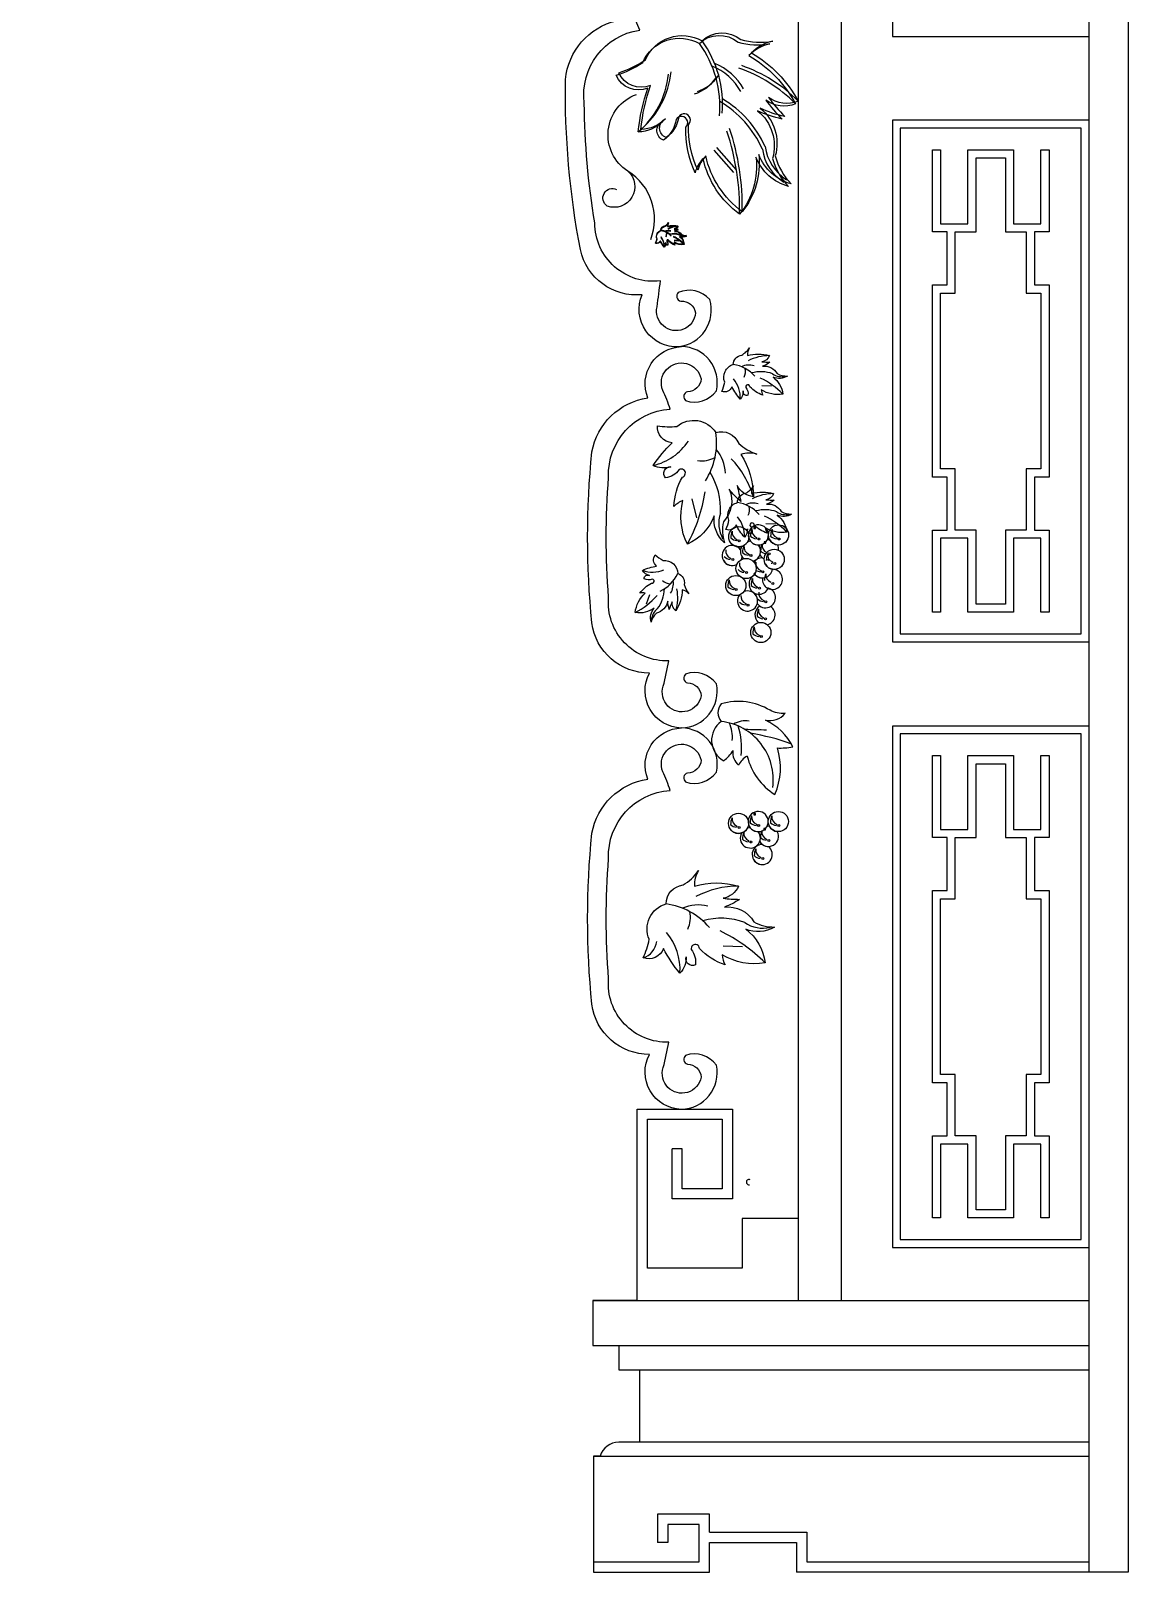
# Model space of a CAD drawing. Header units: metres. Extents: x 4107 to 6907, y 781 to 4481.
# Drawn here: x 5507 to 6907, y 781 to 2748 of the extents above; entities that cross this region are included whole.
import ezdxf

# ---------------------------------------------------------------- set-up
doc = ezdxf.new("R2010")
doc.units = ezdxf.units.M
for name, color, linetype in [('3', 3, 'Continuous'), ('4', 4, 'Continuous'), ('7', 7, 'Continuous')]:
    doc.layers.add(name, color=color, linetype=linetype)

msp = doc.modelspace()

# ---------------------------------------------------------------- hatches: boundary and pattern name
at = {"layer": '3'}
h = msp.add_hatch(dxfattribs=at)
h.set_pattern_fill('ANGLE', scale=1.31)
h.paths.add_polyline_path([(6411.7, 2097.07, 1), (6409.2, 2097.07, 1)])
h = msp.add_hatch(dxfattribs=at)
h.set_pattern_fill('ANGLE', scale=1.31)
h.paths.add_polyline_path([(6436.73, 2099.36, 1), (6434.23, 2099.36, 1)])
h = msp.add_hatch(dxfattribs=at)
h.set_pattern_fill('ANGLE', scale=1.31)
h.paths.add_polyline_path([(6462.48, 2099.36, 1), (6459.98, 2099.36, 1)])
h = msp.add_hatch(dxfattribs=at)
h.set_pattern_fill('ANGLE', scale=1.31)
h.paths.add_polyline_path([(6403.38, 2073.22, 1), (6400.88, 2073.22, 1)])
h = msp.add_hatch(dxfattribs=at)
h.set_pattern_fill('ANGLE', scale=1.31)
h.paths.add_polyline_path([(6426.7, 2078.42, 1), (6424.2, 2078.42, 1)])
h = msp.add_hatch(dxfattribs=at)
h.set_pattern_fill('ANGLE', scale=1.31)
h.paths.add_polyline_path([(6449.76, 2080.41, 1), (6447.25, 2080.41, 1)])
h = msp.add_hatch(dxfattribs=at)
h.set_pattern_fill('ANGLE', scale=1.31)
h.paths.add_polyline_path([(6456.96, 2068.24, 1), (6454.46, 2068.24, 1)])
h = msp.add_hatch(dxfattribs=at)
h.set_pattern_fill('ANGLE', scale=1.31)
h.paths.add_polyline_path([(6420.99, 2056.56, 1), (6418.49, 2056.56, 1)])
h = msp.add_hatch(dxfattribs=at)
h.set_pattern_fill('ANGLE', scale=1.31)
h.paths.add_polyline_path([(6441.91, 2057.33, 1), (6439.41, 2057.33, 1)])
h = msp.add_hatch(dxfattribs=at)
h.set_pattern_fill('ANGLE', scale=1.31)
h.paths.add_polyline_path([(6407.94, 2034.76, 1), (6405.44, 2034.76, 1)])
h = msp.add_hatch(dxfattribs=at)
h.set_pattern_fill('ANGLE', scale=1.31)
h.paths.add_polyline_path([(6437.64, 2036.55, 1), (6435.14, 2036.55, 1)])
h = msp.add_hatch(dxfattribs=at)
h.set_pattern_fill('ANGLE', scale=1.31)
h.paths.add_polyline_path([(6454.67, 2042.7, 1), (6452.17, 2042.7, 1)])
h = msp.add_hatch(dxfattribs=at)
h.set_pattern_fill('ANGLE', scale=1.31)
h.paths.add_polyline_path([(6422.92, 2015.07, 1), (6420.42, 2015.07, 1)])
h = msp.add_hatch(dxfattribs=at)
h.set_pattern_fill('ANGLE', scale=1.31)
h.paths.add_polyline_path([(6445.77, 2019.2, 1), (6443.27, 2019.2, 1)])
h = msp.add_hatch(dxfattribs=at)
h.set_pattern_fill('ANGLE', scale=1.31)
h.paths.add_polyline_path([(6445.25, 1997.34, 1), (6442.74, 1997.34, 1)])
h = msp.add_hatch(dxfattribs=at)
h.set_pattern_fill('ANGLE', scale=1.31)
h.paths.add_polyline_path([(6439.89, 1974.81, 1), (6437.39, 1974.81, 1)])
h = msp.add_hatch(dxfattribs=at)
h.set_pattern_fill('ANGLE', scale=1.31)
h.paths.add_polyline_path([(6411.47, 1731.22, 1), (6408.96, 1731.22, 1)])
h = msp.add_hatch(dxfattribs=at)
h.set_pattern_fill('ANGLE', scale=1.31)
h.paths.add_polyline_path([(6436.49, 1733.51, 1), (6433.99, 1733.51, 1)])
h = msp.add_hatch(dxfattribs=at)
h.set_pattern_fill('ANGLE', scale=1.31)
h.paths.add_polyline_path([(6462.24, 1733.51, 1), (6459.74, 1733.51, 1)])
h = msp.add_hatch(dxfattribs=at)
h.set_pattern_fill('ANGLE', scale=1.31)
h.paths.add_polyline_path([(6426.46, 1712.57, 1), (6423.96, 1712.57, 1)])
h = msp.add_hatch(dxfattribs=at)
h.set_pattern_fill('ANGLE', scale=1.31)
h.paths.add_polyline_path([(6449.52, 1714.57, 1), (6447.02, 1714.57, 1)])
h = msp.add_hatch(dxfattribs=at)
h.set_pattern_fill('ANGLE', scale=1.31)
h.paths.add_polyline_path([(6441.68, 1691.49, 1), (6439.17, 1691.49, 1)])

# ---------------------------------------------------------------- linework, layer by layer
for p, q in [((6381.51, 2599.12), (6406.72, 2570.67)), ((6378.09, 2595.81), (6403.3, 2567.35)), ((6327.66, 2480.99), (6333.5, 2480.74)), ((6327.66, 2480.26), (6333.5, 2480.01)), ((6439.21, 2295.35), (6451.69, 2294.81)), ((6349.98, 2150.45), (6356.05, 2126.2)), ((6444.49, 2119.17), (6456.98, 2118.63)), ((6407.6, 2098.83), (6407.2, 2097.34)), ((6432.63, 2101.12), (6432.23, 2099.63)), ((6458.38, 2101.12), (6457.97, 2099.63)), ((6399.28, 2074.98), (6398.87, 2073.49)), ((6422.6, 2080.18), (6422.2, 2078.69)), ((6445.66, 2082.17), (6445.25, 2080.68)), ((6452.86, 2070), (6452.45, 2068.51)), ((6416.89, 2058.32), (6416.49, 2056.83)), ((6437.82, 2059.09), (6437.41, 2057.6)), ((6295.92, 2028), (6291.81, 2016.2)), ((6403.84, 2036.52), (6403.43, 2035.03)), ((6433.54, 2038.32), (6433.14, 2036.83)), ((6418.82, 2016.84), (6418.41, 2015.35)), ((6441.67, 2020.96), (6441.26, 2019.47)), ((6441.15, 1999.1), (6440.74, 1997.61)), ((6435.79, 1976.58), (6435.38, 1975.08)), ((6407.37, 1732.98), (6406.96, 1731.49)), ((6432.39, 1735.28), (6431.99, 1733.79)), ((6458.14, 1735.28), (6457.73, 1733.79)), ((6422.36, 1714.34), (6421.96, 1712.85)), ((6445.42, 1716.33), (6445.01, 1714.84)), ((6437.58, 1693.25), (6437.17, 1691.76)), ((6389.84, 1580.16), (6414.81, 1579.08)), ((6856.78, 946.31), (6283.08, 946.31)), ((6319.32, 818.35), (6306.27, 818.35))]:
    msp.add_line(p, q, dxfattribs=at)
for points in [[(6333.25, 2344.91, 0.47), (6372.86, 2404.88, 0.33), (6332.64, 2413.93, 0.6), (6335.83, 2402.83, -0.4), (6354.7, 2387.89, -1.07), (6305.58, 2395.91, 0.01), (6309.87, 2428.83, -0.45), (6226.21, 2502.76, -0.04), (6212.83, 2655.69, -0.41), (6283.48, 2748.9, 0.05), (6272.06, 2772.11, -1.09), (6319.42, 2791.13, -0.4), (6303.43, 2773.13, 0.6), (6302.22, 2761.65, 0.33), (6340.25, 2777.55, 0.48), (6290.83, 2829.81, 0.48)], [(6281.68, 2618.93, -0.06), (6293.87, 2675.05, -0.41), (6253.29, 2691.25, 0.07), (6287.36, 2707.56, -0.45), (6359.57, 2731.88, -0.38), (6408.9, 2733.6, 0.11), (6449.71, 2731.47, 0.15), (6422.71, 2716.46, -0.14), (6482.25, 2654.86, -0.26), (6444.3, 2659.74, 0.03), (6465.03, 2635.44, -0.06), (6433.94, 2645.97, -0.3), (6452.93, 2584.95, 0.13), (6473.47, 2549.38, -0.24), (6431.84, 2586.73, -0.2), (6410.92, 2513.86, -0.18), (6364.21, 2585.1, 0.11), (6354.05, 2566.97, -0.12), (6342.33, 2624.91)], [(6285.1, 2622.24, -0.06), (6297.29, 2678.36, -0.41), (6256.72, 2694.57, 0.07), (6290.79, 2710.87, -0.45), (6363, 2735.19, -0.38), (6412.33, 2736.91, 0.11), (6453.14, 2734.79, 0.15), (6426.13, 2719.77, -0.14), (6485.67, 2658.17, -0.26), (6447.73, 2663.06, 0.03), (6468.45, 2638.75, -0.06), (6437.37, 2649.28, -0.3), (6456.36, 2588.26, 0.13), (6476.9, 2552.7, -0.24), (6435.26, 2590.04, -0.2), (6414.35, 2517.17, -0.18), (6367.64, 2588.41, 0.11), (6357.48, 2570.28, -0.12), (6345.76, 2628.22)], [(6342.33, 2624.91, 1.13), (6329.82, 2634.99, -0.21), (6313.9, 2608.51, -0.66), (6312.88, 2632.47, -0.2), (6281.68, 2618.93)], [(6345.76, 2628.22, 1.13), (6333.25, 2638.3, -0.21), (6317.32, 2611.82, -0.66), (6316.31, 2635.78, -0.2), (6285.1, 2622.24)], [(6314.79, 2472.8, -0.06), (6309.88, 2480.15, -0.41), (6303.75, 2477.4, 0.07), (6305.59, 2482.91, -0.45), (6310.62, 2493.49, -0.38), (6315.71, 2499.14, 0.11), (6320.31, 2503.42, 0.15), (6319.08, 2498.83, -0.14), (6332.26, 2498.83, -0.26), (6327.66, 2495.16, 0.03), (6332.57, 2494.85, -0.06), (6328.08, 2492.54, -0.3), (6336.86, 2488.11, 0.13), (6342.99, 2486.58, -0.24), (6334.41, 2485.97, -0.2), (6340.23, 2475.86, -0.18), (6327.36, 2478.31, 0.11), (6328.28, 2475.25, -0.12), (6320.61, 2480.15)], [(6314.79, 2472.07, -0.06), (6309.88, 2479.42, -0.41), (6303.75, 2476.66, 0.07), (6305.59, 2482.17, -0.45), (6310.62, 2492.76, -0.38), (6315.71, 2498.4, 0.11), (6320.31, 2502.69, 0.15), (6319.08, 2498.1, -0.14), (6332.26, 2498.1, -0.26), (6327.66, 2494.42, 0.03), (6332.57, 2494.12, -0.06), (6328.08, 2491.8, -0.3), (6336.86, 2487.38, 0.13), (6342.99, 2485.85, -0.24), (6334.41, 2485.24, -0.2), (6340.23, 2475.13, -0.18), (6327.36, 2477.58, 0.11), (6328.28, 2474.52, -0.12), (6320.61, 2479.42)], [(6320.61, 2480.15, 1.13), (6318.16, 2479.85, -0.21), (6319.39, 2475.25, -0.66), (6316.63, 2477.7, -0.2), (6314.79, 2472.8)], [(6320.61, 2479.42, 1.13), (6318.16, 2479.11, -0.21), (6319.39, 2474.52, -0.66), (6316.63, 2476.97, -0.2), (6314.79, 2472.07)], [(6336.67, 1858.15, 0.47), (6381.35, 1914.44, 0.33), (6342.08, 1926.96, 0.6), (6344.28, 1915.63, -0.4), (6361.78, 1899.1, -1.07), (6313.54, 1911.37, 0.01), (6320.68, 1943.8, -0.45), (6243.79, 2024.73, -0.04), (6243.79, 2178.24, -0.41), (6322.29, 2264.94, 0.05), (6312.94, 2289.06, -1.09), (6361.78, 2303.88, -0.4), (6344.28, 2287.35, 0.6), (6342.08, 2276.01, 0.33), (6381.35, 2288.53, 0.48), (6336.67, 2344.9, 0.48)], [(6411.71, 2277.84, -0.06), (6401.23, 2293.55, -0.41), (6388.13, 2287.66, 0.07), (6392.06, 2299.44, -0.45), (6402.81, 2322.06, -0.38), (6413.68, 2334.11, 0.11), (6423.5, 2343.27, 0.15), (6420.88, 2333.46, -0.14), (6449.05, 2333.46, -0.26), (6439.22, 2325.61, 0.03), (6449.7, 2324.95, -0.06), (6440.11, 2320.01, -0.3), (6458.87, 2310.56, 0.13), (6471.97, 2307.29, -0.24), (6453.63, 2305.98, -0.2), (6466.07, 2284.39, -0.18), (6438.57, 2289.62, 0.11), (6440.53, 2283.08, -0.12), (6424.16, 2293.55)], [(6424.16, 2293.55, 1.13), (6418.92, 2292.89, -0.21), (6421.54, 2283.08, -0.66), (6415.64, 2288.31, -0.2), (6411.71, 2277.84)], [(6300.76, 2193.19, -0.06), (6324.9, 2222.22, -0.41), (6306.15, 2243.98, 0.07), (6330.97, 2243.15, -0.45), (6380.46, 2235.43, -0.38), (6409.76, 2221.47, 0.11), (6432.92, 2207.85, 0.15), (6412.61, 2207.28, -0.14), (6428.65, 2153.29, -0.26), (6408, 2167.65, 0.03), (6412.71, 2147.19, -0.06), (6397.77, 2162.76, -0.3), (6390.34, 2121.41, 0.13), (6391.53, 2094.43, -0.24), (6378.57, 2128.84, -0.2), (6344.27, 2092.69, -0.18), (6338.64, 2148.41, 0.11), (6327.21, 2140.92, -0.12), (6337.95, 2178.27)], [(6337.95, 2178.27, 1.13), (6333.72, 2187.94, -0.21), (6316.39, 2177.33, -0.66), (6323.07, 2191.61, -0.2), (6300.76, 2193.19)], [(6417, 2101.67, -0.06), (6406.52, 2117.37, -0.41), (6393.42, 2111.48, 0.07), (6397.35, 2123.26, -0.45), (6408.1, 2145.88, -0.38), (6418.96, 2157.94, 0.11), (6428.79, 2167.1, 0.15), (6426.17, 2157.28, -0.14), (6454.33, 2157.28, -0.26), (6444.51, 2149.43, 0.03), (6454.99, 2148.78, -0.06), (6445.4, 2143.83, -0.3), (6464.16, 2134.38, 0.13), (6477.26, 2131.11, -0.24), (6458.92, 2129.8, -0.2), (6471.36, 2108.21, -0.18), (6443.85, 2113.45, 0.11), (6445.82, 2106.9, -0.12), (6429.44, 2117.37)], [(6429.44, 2117.37, 1.13), (6424.2, 2116.72, -0.21), (6426.82, 2106.9, -0.66), (6420.93, 2112.14, -0.2), (6417, 2101.67)], [(6287.06, 2059.36, -0.06), (6305.11, 2064.88, -0.41), (6303.24, 2079.12, 0.07), (6313.39, 2071.97, -0.45), (6331.97, 2055.17, -0.38), (6340.39, 2041.3, 0.11), (6346.33, 2029.25, 0.15), (6337.69, 2034.58, -0.14), (6329.59, 2007.61, -0.26), (6324.89, 2019.28, 0.03), (6321.25, 2009.43, -0.06), (6319.28, 2020.04, -0.3), (6304.83, 2004.79, 0.13), (6297.93, 1993.18, -0.24), (6301.95, 2011.12, -0.2), (6277.69, 2005.42, -0.18), (6290.62, 2030.26, 0.11), (6283.78, 2030.26, -0.12), (6298.52, 2042.93)], [(6298.52, 2042.93, 1.13), (6299.4, 2048.13, -0.21), (6289.25, 2048.45, -0.66), (6295.96, 2052.59, -0.2), (6287.06, 2059.36)], [(6478.69, 1833.89, 0.17), (6443.96, 1868.18, 0.29), (6468.91, 1876.87, -0.15), (6449.78, 1880.68, 0.21), (6387.48, 1888.86, 0.37), (6387.43, 1866.45, 0.55), (6390.69, 1816.31)], [(6336.67, 1371.4, 0.47), (6381.35, 1427.69, 0.33), (6342.08, 1440.21, 0.6), (6344.28, 1428.88, -0.4), (6361.78, 1412.35, -1.07), (6313.54, 1424.62, 0.01), (6320.68, 1457.04, -0.45), (6243.79, 1537.98, -0.04), (6243.79, 1691.49, -0.41), (6322.29, 1778.19, 0.05), (6312.94, 1802.31, -1.09), (6361.78, 1817.13, -0.4), (6344.28, 1800.59, 0.6), (6342.08, 1789.26, 0.33), (6381.35, 1801.78, 0.48), (6336.67, 1858.15, 0.48)], [(6334.86, 1545.15, -0.06), (6313.9, 1576.56, -0.41), (6287.7, 1564.78, 0.07), (6295.56, 1588.34, -0.45), (6317.06, 1633.58, -0.38), (6338.79, 1657.69, 0.11), (6358.44, 1676.01, 0.15), (6353.2, 1656.38, -0.14), (6409.52, 1656.38, -0.26), (6389.87, 1640.68, 0.03), (6410.83, 1639.37, -0.06), (6391.65, 1629.48, -0.3), (6429.17, 1610.58, 0.13), (6455.37, 1604.04, -0.24), (6418.69, 1601.42, -0.2), (6443.58, 1558.24, -0.18), (6388.57, 1568.71, 0.11), (6392.49, 1555.62, -0.12), (6359.75, 1576.56)], [(6359.75, 1576.56, 1.13), (6349.27, 1575.25, -0.21), (6354.51, 1555.62, -0.66), (6342.72, 1566.09, -0.2), (6334.86, 1545.15)]]:
    msp.add_lwpolyline(points, format="xyb", dxfattribs=at)
for points in [[(6846.78, 1978.25), (6846.78, 2623.82), (6615.97, 2623.82), (6615.97, 1978.25)], [(6431.37, 2114.79), (6429.2, 2114.79), (6429.2, 2112.9), (6431.37, 2112.9)], [(6444.39, 2095.85), (6442.22, 2095.85), (6442.22, 2093.95), (6444.39, 2093.95)], [(6846.78, 1205.06), (6846.78, 1850.64), (6615.97, 1850.64), (6615.97, 1205.06)], [(6431.13, 1748.95), (6428.96, 1748.95), (6428.96, 1747.05), (6431.13, 1747.05)], [(6444.15, 1730), (6441.98, 1730), (6441.98, 1728.1), (6444.15, 1728.1)]]:
    msp.add_lwpolyline(points, close=True, dxfattribs=at)
for points in [[(6805.92, 2596.19), (6805.92, 2491.4), (6787.17, 2491.4), (6787.17, 2423.65), (6805.92, 2423.65), (6805.92, 2178.42), (6787.17, 2178.42), (6787.17, 2110.67), (6805.92, 2110.67), (6805.92, 2005.88), (6795.47, 2005.88), (6795.47, 2100.22), (6760.58, 2100.22), (6760.58, 2005.88), (6702.17, 2005.88), (6702.17, 2100.22), (6667.28, 2100.22), (6667.28, 2005.88), (6656.83, 2005.88), (6656.83, 2110.67), (6675.58, 2110.67), (6675.58, 2178.42), (6656.83, 2178.42), (6656.83, 2423.65), (6675.58, 2423.65), (6675.58, 2491.4), (6656.83, 2491.4), (6656.83, 2596.19), (6667.28, 2596.19), (6667.28, 2501.85), (6702.17, 2501.85), (6702.17, 2596.19), (6760.58, 2596.19), (6760.58, 2501.85), (6795.47, 2501.85), (6795.47, 2596.19), (6805.92, 2596.19)], [(6667.28, 2413.21), (6686.02, 2413.21), (6686.02, 2491.4), (6712.61, 2491.4), (6712.61, 2585.75), (6750.14, 2585.75), (6750.14, 2491.4), (6776.73, 2491.4), (6776.73, 2413.21), (6795.47, 2413.21), (6795.47, 2188.86), (6776.73, 2188.86), (6776.73, 2110.67), (6750.14, 2110.67), (6750.14, 2016.32), (6712.61, 2016.32), (6712.61, 2110.67), (6686.02, 2110.67), (6686.02, 2188.86), (6667.28, 2188.86), (6667.28, 2413.21)], [(6805.92, 1823.01), (6805.92, 1718.22), (6787.17, 1718.22), (6787.17, 1650.47), (6805.92, 1650.47), (6805.92, 1405.23), (6787.17, 1405.23), (6787.17, 1337.48), (6805.92, 1337.48), (6805.92, 1232.69), (6795.47, 1232.69), (6795.47, 1327.04), (6760.58, 1327.04), (6760.58, 1232.69), (6702.17, 1232.69), (6702.17, 1327.04), (6667.28, 1327.04), (6667.28, 1232.69), (6656.83, 1232.69), (6656.83, 1337.48), (6675.58, 1337.48), (6675.58, 1405.23), (6656.83, 1405.23), (6656.83, 1650.47), (6675.58, 1650.47), (6675.58, 1718.22), (6656.83, 1718.22), (6656.83, 1823.01), (6667.28, 1823.01), (6667.28, 1728.66), (6702.17, 1728.66), (6702.17, 1823.01), (6760.58, 1823.01), (6760.58, 1728.66), (6795.47, 1728.66), (6795.47, 1823.01), (6805.92, 1823.01)], [(6667.28, 1640.03), (6686.02, 1640.03), (6686.02, 1718.22), (6712.61, 1718.22), (6712.61, 1812.57), (6750.14, 1812.57), (6750.14, 1718.22), (6776.73, 1718.22), (6776.73, 1640.03), (6795.47, 1640.03), (6795.47, 1415.67), (6776.73, 1415.67), (6776.73, 1337.48), (6750.14, 1337.48), (6750.14, 1243.13), (6712.61, 1243.13), (6712.61, 1337.48), (6686.02, 1337.48), (6686.02, 1415.67), (6667.28, 1415.67), (6667.28, 1640.03)], [(6372.45, 831.41), (6372.45, 831.41), (6372.45, 854.61), (6306.27, 854.61), (6306.27, 818.35)], [(6224.62, 793.57), (6359.4, 793.57), (6359.4, 841.55), (6319.32, 841.55), (6319.32, 818.35)], [(6372.45, 831.41), (6496.53, 831.41), (6496.53, 793.57), (6856.78, 793.57)]]:
    msp.add_lwpolyline(points, dxfattribs=at)
for centre, radius in [((6409.86, 2102.24), 12.87), ((6460.63, 2104.53), 12.87), ((6410.45, 2097.07), 1.25), ((6435.48, 2099.36), 1.25), ((6455.12, 2073.41), 12.87), ((6461.23, 2099.36), 1.25), ((6402.13, 2073.22), 1.25), ((6419.15, 2061.72), 12.87), ((6425.45, 2078.42), 1.25), ((6448.5, 2080.41), 1.25), ((6455.71, 2068.24), 1.25), ((6406.09, 2039.93), 12.87), ((6419.74, 2056.56), 1.25), ((6440.66, 2057.33), 1.25), ((6406.69, 2034.76), 1.25), ((6436.39, 2036.55), 1.25), ((6453.42, 2042.7), 1.25), ((6421.67, 2015.07), 1.25), ((6444.52, 2019.2), 1.25), ((6438.04, 1979.98), 12.87), ((6444, 1997.34), 1.25), ((6438.64, 1974.81), 1.25), ((6460.39, 1738.68), 12.87), ((6409.62, 1736.39), 12.87), ((6410.21, 1731.22), 1.25), ((6435.24, 1733.51), 1.25), ((6460.99, 1733.51), 1.25), ((6425.21, 1712.57), 1.25), ((6448.27, 1714.57), 1.25), ((6440.43, 1691.49), 1.25)]:
    msp.add_circle(centre, radius, dxfattribs=at)
for centre, radius, start, end in [((6253.57, 2655.04), 135.64, 354.81, 36.22), ((6250.15, 2651.73), 135.64, 354.81, 36.22), ((6212.27, 2707.18), 111.89, 310.61, 354.18), ((6349.11, 2635.61), 72.43, 28.79, 68.43), ((6352.53, 2638.92), 72.43, 28.79, 68.43), ((6349.8, 2524.62), 185.75, 44.52, 71.04), ((6353.23, 2527.93), 185.75, 44.52, 71.04), ((6208.84, 2703.87), 111.89, 310.61, 354.18), ((6336.92, 2717.85), 53.1, 288.3, 325.81), ((6340.34, 2721.16), 53.1, 288.3, 325.81), ((6317.45, 2542.21), 134.24, 24.12, 59.47), ((6320.87, 2545.52), 134.24, 24.12, 59.47), ((6090.18, 2519.55), 320.79, 358.99, 18.25), ((6093.6, 2522.86), 320.79, 358.99, 18.25), ((6503.29, 2609.17), 60.54, 188.36, 237.69), ((6499.86, 2605.86), 60.54, 188.36, 237.69), ((6332.51, 2470.25), 28.58, 90.49, 117.01), ((6307.79, 2472.82), 20.87, 40.78, 82.19), ((6307.79, 2472.09), 20.87, 40.78, 82.19), ((6297.61, 2473.83), 17.21, 356.59, 40.15), ((6297.61, 2473.09), 17.21, 356.59, 40.15), ((6320.15, 2482.04), 11.14, 74.76, 114.4), ((6320.15, 2481.31), 11.14, 74.76, 114.4), ((6309.75, 2489.49), 8.17, 334.27, 11.78), ((6309.75, 2488.76), 8.17, 334.27, 11.78), ((6332.51, 2469.52), 28.58, 90.49, 117.01), ((6327.1, 2468.56), 20.65, 70.09, 105.44), ((6327.1, 2467.82), 20.65, 70.09, 105.44), ((6305.31, 2440.99), 49.35, 44.96, 64.23), ((6305.31, 2440.26), 49.35, 44.96, 64.23), ((6339.56, 2495.54), 9.31, 234.34, 283.66), ((6339.56, 2494.81), 9.31, 234.34, 283.66), ((6396.76, 2277.88), 44.59, 40.78, 82.19), ((6449.57, 2272.4), 61.06, 90.49, 117.01), ((6375, 2280.03), 36.78, 356.59, 40.15), ((6423.18, 2297.59), 23.81, 74.76, 114.4), ((6400.95, 2313.5), 17.46, 334.27, 11.78), ((6438.02, 2268.77), 44.13, 70.09, 105.44), ((6391.45, 2209.87), 105.45, 44.96, 64.23), ((6464.65, 2326.43), 19.9, 234.34, 283.66), ((6284.05, 2264.83), 73.56, 283.13, 326.7), ((6292.32, 2221.88), 89.18, 327.33, 8.74), ((6345.15, 2182.46), 47.62, 1.3, 40.95), ((6362.99, 2234.12), 34.91, 260.82, 298.33), ((6298.35, 2137.58), 88.26, 356.63, 31.98), ((6311.88, 2117.5), 122.12, 17.04, 43.56), ((6158.91, 2193.31), 210.91, 331.5, 350.77), ((6402.04, 2101.71), 44.59, 40.78, 82.19), ((6428.46, 2121.42), 23.81, 74.76, 114.4), ((6454.86, 2096.22), 61.06, 90.49, 117.01), ((6424.06, 2119.37), 39.8, 160.88, 210.2), ((6380.28, 2103.86), 36.78, 356.59, 40.15), ((6406.24, 2137.32), 17.46, 334.27, 11.78), ((6443.31, 2092.59), 44.13, 70.09, 105.44), ((6396.74, 2033.7), 105.45, 44.96, 64.23), ((6469.94, 2150.25), 19.9, 234.34, 283.66), ((6419.95, 2101.13), 20.22, 155.86, 181.15), ((6411.43, 2108.09), 10.02, 172.48, 247.53), ((6434.89, 2104.53), 12.87, 317.58, 304.72), ((6444.98, 2103.43), 20.22, 155.86, 181.15), ((6436.46, 2110.38), 10.02, 172.48, 247.53), ((6470.72, 2103.43), 20.22, 155.86, 181.15), ((6462.21, 2110.38), 10.02, 172.48, 247.53), ((6401.53, 2078.39), 12.87, 34.41, 296.94), ((6409.86, 2102.24), 12.87, 216.51, 317.88), ((6407.96, 2108.93), 11.62, 224.93, 266.22), ((6424.86, 2083.59), 12.87, 150.46, 226.73), ((6434.95, 2082.49), 20.22, 155.86, 181.15), ((6426.43, 2089.44), 10.02, 172.48, 247.53), ((6424.86, 2083.59), 12.87, 90, 107.17), ((6432.99, 2111.23), 11.62, 224.93, 266.22), ((6434.89, 2104.53), 12.87, 218.81, 277.75), ((6424.86, 2083.59), 12.87, 284, 38.81), ((6447.91, 2085.58), 12.87, 151.25, 158.94), ((6458, 2084.48), 20.22, 155.86, 181.15), ((6449.49, 2091.43), 10.02, 172.48, 247.53), ((6447.91, 2085.58), 12.87, 83.68, 97.75), ((6460.63, 2104.53), 12.87, 208.55, 263.68), ((6458.74, 2111.23), 11.62, 224.93, 266.22), ((6447.91, 2085.58), 12.87, 357.29, 28.55), ((6401.53, 2078.39), 12.87, 208.55, 263.68), ((6399.64, 2085.09), 11.62, 224.93, 266.22), ((6403.11, 2084.24), 10.02, 172.48, 247.53), ((6420.72, 2067.58), 10.02, 172.48, 247.53), ((6401.53, 2078.39), 12.87, 336.24, 350.73), ((6422.96, 2090.29), 11.62, 224.93, 266.22), ((6440.07, 2062.5), 12.87, 90, 146.53), ((6450.16, 2061.4), 20.22, 155.86, 163.3), ((6441.64, 2068.35), 10.02, 172.48, 247.53), ((6447.91, 2085.58), 12.87, 210.95, 243.95), ((6447.91, 2085.58), 12.87, 210.95, 243.95), ((6446.01, 2092.28), 11.62, 224.93, 266.22), ((6455.12, 2073.41), 12.87, 208.55, 263.68), ((6465.2, 2072.31), 20.22, 155.86, 181.15), ((6447.91, 2085.58), 12.87, 256.94, 275.15), ((6456.69, 2079.26), 10.02, 172.48, 247.53), ((6440.07, 2062.5), 12.87, 47.06, 52.48), ((6453.22, 2080.11), 11.62, 260.93, 266.22), ((6299.72, 2093.9), 36.78, 249.87, 293.44), ((6291.4, 2073.67), 44.59, 294.06, 335.48), ((6324.3, 2059.41), 17.46, 227.56, 265.06), ((6416.18, 2038.82), 20.22, 155.86, 181.15), ((6407.67, 2045.78), 10.02, 172.48, 247.53), ((6417.25, 2068.42), 11.62, 224.93, 266.22), ((6435.8, 2041.72), 12.87, 112.91, 336.99), ((6445.89, 2040.62), 20.22, 155.86, 181.15), ((6437.37, 2047.58), 10.02, 172.48, 247.53), ((6440.07, 2062.5), 12.87, 209.68, 270), ((6440.07, 2062.5), 12.87, 217.71, 352.15), ((6438.17, 2069.2), 11.62, 236.86, 266.22), ((6452.82, 2047.87), 12.87, 172.15, 90), ((6462.91, 2046.77), 20.22, 155.86, 181.15), ((6454.4, 2053.72), 10.02, 172.48, 247.53), ((6435.8, 2041.72), 12.87, 43.86, 45.86), ((6227.79, 2098.32), 105.45, 298.24, 317.51), ((6270.8, 2036.78), 44.13, 323.37, 358.72), ((6302.68, 2042.7), 23.81, 328.04, 7.68), ((6270.96, 2024.67), 61.06, 343.77, 10.3), ((6404.2, 2046.62), 11.62, 224.93, 266.22), ((6421.07, 2020.24), 12.87, 143.39, 111.17), ((6422.65, 2026.1), 10.02, 172.48, 247.53), ((6433.9, 2048.42), 11.62, 224.93, 266.22), ((6443.92, 2024.37), 12.87, 156.99, 164.64), ((6443.92, 2024.37), 12.87, 215.83, 81.83), ((6445.5, 2030.22), 10.02, 172.48, 247.53), ((6318.37, 1994.69), 19.9, 127.62, 176.94), ((6419.18, 2026.94), 11.62, 224.93, 266.22), ((6443.4, 2002.51), 12.87, 120.5, 230.71), ((6453.49, 2001.41), 20.22, 155.86, 181.15), ((6442.03, 2031.07), 11.62, 224.93, 266.22), ((6444.98, 2008.36), 10.02, 172.48, 247.53), ((6443.4, 2002.51), 12.87, 282.53, 56.76), ((6441.5, 2009.21), 11.62, 224.93, 266.22), ((6448.13, 1978.88), 20.22, 155.86, 181.15), ((6436.15, 1986.68), 11.62, 224.93, 266.22), ((6439.62, 1985.84), 10.02, 172.48, 247.53), ((6379.19, 1792.21), 74.7, 352.2, 83.67), ((6359.44, 1846.27), 42.36, 354.65, 25.63), ((6418.25, 1838.4), 28.88, 80.05, 121.66), ((6322.15, 1832.77), 91.25, 353.73, 17.82), ((6419.83, 1446.3), 409.69, 86.44, 90.25), ((6373.77, 1545.55), 310.01, 70.65, 80.51), ((6379.32, 1807.26), 83.74, 336.1, 17.61), ((6462.07, 1936.01), 103.47, 268.38, 279.24), ((6363.81, 1852.33), 44.94, 306.74, 329.23), ((6423.16, 1826.4), 20.94, 171.96, 229.63), ((6432.71, 1799.69), 25.5, 118.17, 155.05), ((6497.79, 1840.65), 79.3, 193.48, 238.09), ((6434.65, 1738.68), 12.87, 317.58, 304.72), ((6419.71, 1735.29), 20.22, 155.86, 181.15), ((6407.72, 1743.09), 11.62, 224.93, 266.22), ((6411.2, 1742.24), 10.02, 172.48, 247.53), ((6444.74, 1737.58), 20.22, 155.86, 181.15), ((6432.75, 1745.38), 11.62, 224.93, 266.22), ((6436.22, 1744.54), 10.02, 172.48, 247.53), ((6447.67, 1719.74), 12.87, 83.68, 97.75), ((6460.39, 1738.68), 12.87, 208.55, 263.68), ((6470.48, 1737.58), 20.22, 155.86, 181.15), ((6458.5, 1745.38), 11.62, 224.93, 266.22), ((6461.97, 1744.54), 10.02, 172.48, 247.53), ((6409.62, 1736.39), 12.87, 216.51, 317.88), ((6424.62, 1717.74), 12.87, 150.46, 38.81), ((6434.71, 1716.64), 20.22, 155.86, 181.15), ((6422.72, 1724.44), 11.62, 224.93, 266.22), ((6426.19, 1723.6), 10.02, 172.48, 247.53), ((6424.62, 1717.74), 12.87, 90, 107.17), ((6434.65, 1738.68), 12.87, 218.81, 277.75), ((6447.67, 1719.74), 12.87, 151.25, 158.94), ((6447.67, 1719.74), 12.87, 210.95, 28.55), ((6447.67, 1719.74), 12.87, 210.95, 279.34), ((6457.76, 1718.63), 20.22, 155.86, 181.15), ((6445.78, 1726.44), 11.62, 224.93, 266.22), ((6449.25, 1725.59), 10.02, 172.48, 247.53), ((6439.83, 1696.65), 12.87, 90, 52.48), ((6449.92, 1695.55), 20.22, 155.86, 181.15), ((6437.93, 1703.35), 11.62, 224.93, 266.22), ((6441.41, 1702.51), 10.02, 172.48, 247.53), ((6439.83, 1696.65), 12.87, 209.68, 270), ((6410.57, 1534.26), 122.12, 90.49, 117.01), ((6304.95, 1545.23), 89.18, 40.78, 82.19), ((6357.78, 1584.65), 47.62, 74.76, 114.4), ((6313.34, 1616.46), 34.91, 334.27, 11.78), ((6387.47, 1527), 88.26, 70.09, 105.44), ((6261.42, 1549.53), 73.56, 356.59, 40.15), ((6294.34, 1409.21), 210.91, 44.96, 64.23), ((6440.73, 1642.32), 39.8, 234.34, 283.66), ((6280.8, 1588.31), 24.52, 286.35, 353.62), ((6422.99, 1278.46), 3.42, 63.13, 278.3)]:
    msp.add_arc(centre, radius, start, end, dxfattribs=at)
at = {"layer": '4'}
for points in [[(5506.67, 4480.52), (6906.67, 4480.52), (6906.67, 780.51), (6483.47, 780.51)], [(6280.17, 1127.12), (6280.17, 1371.62), (6332.62, 1371.62)], [(6223.85, 1127.12), (6223.85, 1069.67), (6257.02, 1069.67)], [(6223.85, 1127.12), (6280.17, 1127.12)], [(6283.08, 1038.9), (6283.08, 946.31)], [(6224.62, 780.51), (6372.45, 780.51), (6372.45, 818.35), (6483.47, 818.35), (6483.47, 780.51)], [(6372.45, 818.35), (6483.47, 818.35), (6483.47, 780.51), (6483.47, 780.51)]]:
    msp.add_lwpolyline(points, dxfattribs=at)
for points in [[(6333.26, 2344.83, -0.56), (6286.64, 2411.18, -0.38), (6207.77, 2468.78, -0.05), (6188.77, 2685.95, -0.32), (6253.8, 2760.97, -0.52), (6290.83, 2829.81)], [(6336.67, 1858.07, -0.56), (6296.01, 1928.23, -0.38), (6222.46, 1992.49, -0.05), (6222.46, 2210.49, -0.32), (6293.78, 2279.56, -0.52), (6336.67, 2344.9)], [(6336.67, 1371.32, -0.56), (6296.01, 1441.48, -0.38), (6222.46, 1505.74, -0.05), (6222.46, 1723.74, -0.32), (6293.78, 1792.8, -0.52), (6336.67, 1858.15)], [(6280.17, 1127.12), (6223.85, 1127.12), (6223.85, 1069.67), (6257.02, 1069.67), (6257.02, 1038.9), (6283.08, 1038.9), (6283.08, 946.31), (6256.86, 946.31, 0.33), (6232.98, 928.47), (6224.62, 928.47), (6224.62, 780.51)]]:
    msp.add_lwpolyline(points, format="xyb", dxfattribs=at)
at = {"layer": '7'}
for p, q in [((6856.78, 780.51), (6856.78, 4480.52)), ((6337.8, 1320.92), (6324.75, 1320.92)), ((6280.17, 1127.12), (6856.78, 1127.12)), ((6257.02, 1069.67), (6856.78, 1069.67)), ((6257.02, 1038.9), (6856.78, 1038.9)), ((6224.62, 928.47), (6856.78, 928.47))]:
    msp.add_line(p, q, dxfattribs=at)
for points in [[(6540.7, 3499.41), (6540.7, 1127.12)], [(6485.69, 3444.14), (6485.69, 1127.12)], [(6280.17, 1127.12), (6280.17, 1127.12), (6280.17, 1127.12), (6280.17, 1127.12), (6280.17, 1371.62), (6401.81, 1371.62), (6401.81, 1256.98), (6324.75, 1256.98), (6324.75, 1320.92)], [(6485.69, 1231.86), (6414.23, 1231.86), (6414.23, 1168.56), (6293.22, 1168.56), (6293.22, 1358.57), (6388.75, 1358.57), (6388.75, 1270.03), (6337.8, 1270.03), (6337.8, 1320.92)]]:
    msp.add_lwpolyline(points, dxfattribs=at)
for points in [[(6856.78, 2740.64), (6856.78, 3406.22), (6605.97, 3406.22), (6605.97, 2740.64)], [(6856.78, 1968.25), (6856.78, 2633.82), (6605.97, 2633.82), (6605.97, 1968.25)], [(6856.78, 1195.06), (6856.78, 1860.64), (6605.97, 1860.64), (6605.97, 1195.06)]]:
    msp.add_lwpolyline(points, close=True, dxfattribs=at)
for points in [[(6297.49, 2481.63, 0.36), (6268.39, 2568.84, -0.62), (6279.3, 2666.95, -0.62)], [(6268.39, 2568.84, -0.83), (6241.98, 2524.36, -0.94), (6254.07, 2545.48)]]:
    msp.add_lwpolyline(points, format="xyb", dxfattribs=at)

doc.saveas('drawing.dxf')
